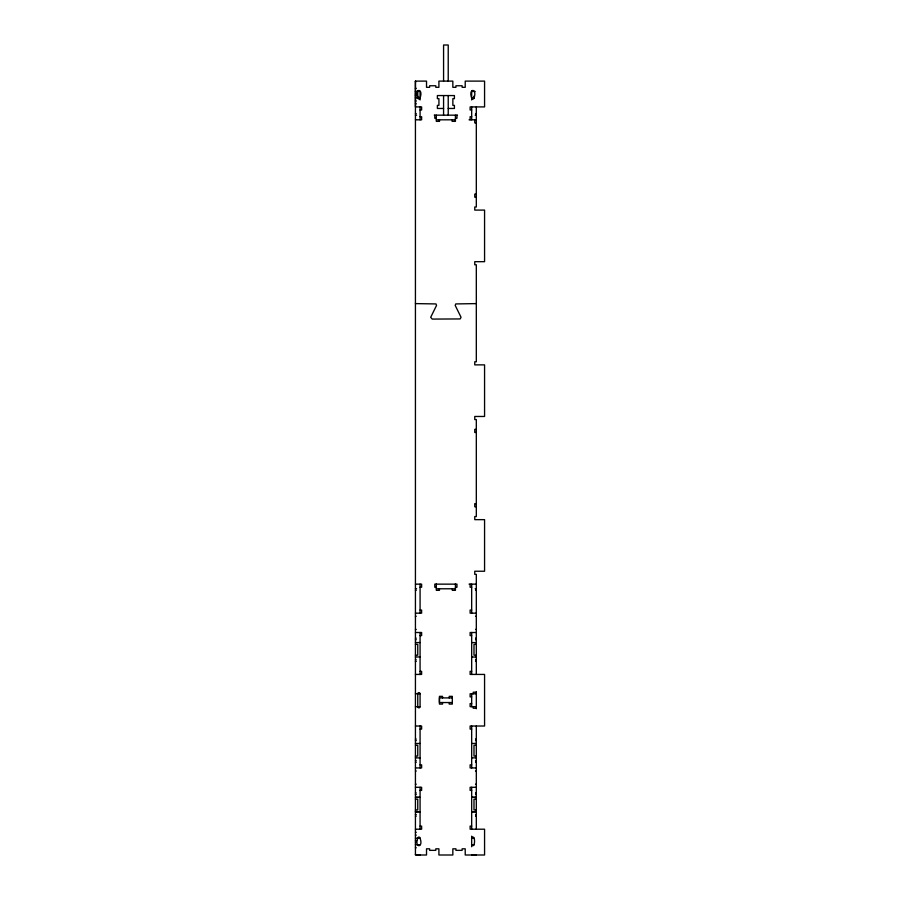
<?xml version="1.0" encoding="UTF-8"?>
<svg xmlns="http://www.w3.org/2000/svg" width="900" height="900" viewBox="0 0 900 900"><rect width="100%" height="100%" fill="white"/><g stroke="black" fill="none" stroke-linecap="round" stroke-linejoin="round"><path stroke-width="1.35" d="M471.668 110.002L470.126 110.002L470.126 106.909L484.571 106.909L484.571 81.112L465.221 81.112L465.221 87.311L462.127 87.311L462.127 85.759L455.929 85.759L455.929 87.311L452.835 87.311L452.835 81.112L438.907 81.112L438.907 87.311L435.814 87.311L435.814 85.759L429.626 85.759L429.626 87.311L426.521 87.311L426.521 81.112L415.429 81.112L415.429 106.909L421.627 106.909L421.627 110.002L420.075 110.002M417.757 96.221L417.78 98.089A1.159 1.159 0 0 0 420.075 97.886C423.787 87.986 414.045 87.986 417.757 97.886L417.757 91.237M474.244 97.886L471.668 97.886A1.159 1.159 0 0 0 473.974 98.089C477.743 87.919 467.921 87.919 471.69 98.089M473.985 97.886L473.996 96.109M420.053 98.089L415.429 97.886M415.429 81.562L416.205 81.562M415.429 88.335L416.205 88.335M415.429 91.429L420.075 91.429L420.075 99.945M471.668 91.429L475.155 91.429M415.429 94.016L416.205 94.016M415.429 95.558L416.599 95.558M415.429 100.98L416.205 100.98M415.429 103.815L416.205 103.815M443.576 108.461L437.377 108.461L437.377 105.367L438.93 105.367L438.93 98.651L437.377 98.651L437.377 95.558L454.41 95.558L454.41 98.651L452.858 98.651L452.858 105.367L454.41 105.367L454.41 108.461L448.223 108.461M415.429 113.614L416.205 113.614M475.537 113.614L476.314 113.614M415.429 115.166L416.599 115.166M434.261 115.166L457.481 115.166M475.155 115.166L476.314 115.166M420.075 116.719L421.627 116.719L421.627 119.812L415.429 119.812M471.668 116.719L470.126 116.719L470.126 119.812M436.343 118.26L434.79 118.26L434.79 115.166M455.434 118.26L456.975 118.26L456.975 115.166M436.331 119.812L455.434 119.812M469.035 119.812L476.314 119.812M439.414 121.354L439.414 119.812L439.436 121.354L436.32 121.354L436.331 115.166M452.306 121.354L455.423 121.354L455.423 115.166M476.314 122.906L474.761 122.906L474.761 119.812M476.314 194.107L474.761 194.107L474.761 197.201L476.314 197.201M415.429 303.604L435.96 303.93L436.545 305.404L430.695 317.284L432.225 319.084L460.17 318.938L461.048 317.284L455.197 305.404L455.782 303.93L476.314 303.604M476.314 429.368L474.761 429.368L474.761 432.461L476.314 432.461M476.314 503.651L474.761 503.651L474.761 506.756L476.314 506.756M415.429 584.145L421.627 584.145L421.627 587.239L420.075 587.239M469.035 584.145L476.314 584.145M436.343 587.239L434.79 587.239L434.79 584.145L456.975 584.145L456.975 587.239L455.434 587.239M471.668 587.239L470.126 587.239L470.126 584.145M415.429 588.78L416.599 588.78M436.331 588.78L455.423 588.78M475.155 588.78L476.314 588.78M415.429 590.332L416.205 590.332M475.537 590.332L476.314 590.332M420.075 610.065L421.627 610.065L421.627 613.159L415.429 613.159M471.668 610.065L470.126 610.065L470.126 613.159L476.314 613.159M415.429 616.252L416.205 616.252M475.537 616.252L476.314 616.252M415.429 629.415L416.205 629.415M475.537 629.415L476.314 629.415M415.429 632.509L421.627 632.509L421.627 635.602L420.075 635.602M476.314 632.509L470.126 632.509L470.126 635.602L471.668 635.602M415.429 638.168L416.205 638.168M475.537 638.168L476.314 638.168M415.429 639.72L416.205 639.72M475.537 639.72L476.314 639.72M415.429 642.6L420.075 642.533M471.668 642.6L476.314 642.6M415.429 644.366L417.757 644.366L417.757 655.2L415.429 655.2M476.314 644.366L473.996 644.366L473.996 655.2L476.314 655.2M415.429 656.966L420.075 656.966M471.668 657.034L476.314 657.034M415.429 659.835L416.205 659.835M475.537 659.835L476.314 659.835M415.429 661.387L416.205 661.387M475.537 661.387L476.314 661.387M420.075 671.332L421.627 671.332L421.627 674.426L415.429 674.426M471.668 671.332L470.126 671.332L470.126 674.426L484.571 674.426L484.571 726.019L470.126 726.019L470.126 729.113L471.668 729.113M476.314 692.224L473.22 692.224L473.22 693.776M415.429 693.776L420.075 693.776L420.075 706.669A1.159 1.159 0 0 1 418.916 707.827A1.159 1.159 0 0 1 417.757 706.669L417.757 693.776A1.159 1.159 0 0 1 418.916 692.617A1.159 1.159 0 0 1 420.075 693.776M476.314 693.776L470.126 693.776L470.126 696.87L471.668 696.87M452.317 697.905L439.425 697.905L439.425 702.54L452.317 702.54M471.668 703.575L470.126 703.575L470.126 706.669L476.314 706.669M415.429 706.669L420.075 706.669M476.314 708.221L473.22 708.221L473.22 706.669M415.429 726.019L421.627 726.019L421.627 729.113L420.075 729.113M415.429 739.058L416.205 739.058M475.537 739.058L476.314 739.058M415.429 740.61L416.205 740.61M475.537 740.61L476.314 740.61M415.429 743.479L420.075 743.479M471.668 743.479L476.314 743.423M415.429 745.245L417.757 745.245L417.757 756.079L415.429 756.079M476.314 745.245L473.996 745.245L473.996 756.079L476.314 756.079M415.429 757.856L420.075 757.913M471.668 757.856L476.314 757.856M415.429 760.725L416.205 760.725M475.537 760.725L476.314 760.725M415.429 762.278L416.205 762.278M475.537 762.278L476.314 762.278M420.075 764.842L421.627 764.842L421.627 767.936L415.429 767.936M471.668 764.842L470.126 764.842L470.126 767.936L476.314 767.936M415.429 771.03L416.205 771.03M475.537 771.03L476.314 771.03M415.429 784.192L416.205 784.192M475.537 784.192L476.314 784.192M415.429 787.286L421.627 787.286L421.627 790.38L420.075 790.38M476.314 787.286L470.126 787.286L470.126 790.38L471.668 790.38M415.429 792.945L416.205 792.945M475.537 792.945L476.314 792.945M415.429 794.498L416.205 794.498M475.537 794.498L476.314 794.498M419.299 797.31L415.429 797.31L420.075 797.377M415.429 799.144L417.757 799.144L417.757 809.977L415.429 809.977M476.314 799.144L473.996 799.144L473.996 809.977L476.314 809.977M415.429 811.744L420.075 811.744M471.668 811.744L476.314 811.744M415.429 811.8L420.075 811.8M472.444 811.8L476.314 811.8M415.429 814.613L416.205 814.613M475.537 814.613L476.314 814.613M415.429 816.165L416.205 816.165M475.537 816.165L476.314 816.165M420.075 826.11L421.627 826.11L421.627 829.204L415.429 829.204M471.668 826.11L470.126 826.11L470.126 829.204L484.571 829.204L484.571 855L465.221 855L465.221 848.812L462.127 848.812L462.127 850.354L455.929 850.354L455.929 848.812L452.835 848.812L452.835 855L438.907 855L438.907 848.812L435.814 848.812L435.814 850.354L429.626 850.354L429.626 848.812L426.521 848.812L426.521 855L415.429 855L415.429 81.112M415.429 832.298L416.205 832.298M415.429 835.133L416.205 835.133M415.429 838.238L420.075 838.238C423.787 848.126 414.045 848.126 417.757 838.238A1.159 1.159 0 0 1 418.916 837.067A1.159 1.159 0 0 1 420.075 838.238M474.244 838.238L471.668 838.238A1.159 1.159 0 0 1 472.826 837.067A1.159 1.159 0 0 1 473.996 838.238C475.144 839.543 474.66 848.543 471.668 844.875M415.429 840.555L416.599 840.555M415.429 842.107L416.205 842.107M415.429 844.684L420.075 844.684M471.668 844.684L474.244 844.684M415.429 847.778L416.205 847.778M415.429 854.561L420.075 855M476.314 106.909L476.314 207L474.761 207L474.761 210.094L484.571 210.094L484.571 261.686L474.761 261.686L474.761 264.78L476.314 264.78L476.314 361.777L474.761 361.777L474.761 364.871L484.571 364.871L484.571 416.464L474.761 416.464L474.761 419.558L476.314 419.558L476.314 516.555L474.761 516.555L474.761 519.649L484.571 519.649L484.571 571.241L474.761 571.241L474.761 574.335L476.314 574.335L476.314 674.426M476.314 691.706L476.314 708.739M476.314 726.019L476.314 829.204M476.314 855L471.668 855M471.668 91.237L471.668 99.945M471.668 106.909L471.668 119.812M471.668 584.145L471.668 613.159M471.668 632.509L471.668 674.426M471.668 693.776L471.668 706.669M471.668 726.019L471.668 767.936M471.668 787.286L471.668 829.204M471.668 836.168L471.668 846.742M455.423 583.83L455.434 590.332L452.329 590.332L452.329 588.78M452.329 119.812L452.329 121.354M449.235 697.905L449.235 696.352L452.329 696.352L452.329 704.092L449.235 704.092L449.235 702.54M448.223 81.112L448.223 45L443.576 45L443.576 81.112M448.223 95.558L448.223 115.166M443.576 95.558L443.576 115.166M442.53 697.905L442.53 696.352L439.436 696.352L439.436 704.092L442.53 704.092L442.53 702.54M439.436 588.78L439.436 590.332L436.343 590.332L436.331 583.83M420.075 106.909L420.075 119.812M420.075 584.145L420.075 613.159M420.075 632.509L420.075 674.494M420.075 725.951L420.075 767.936M420.075 787.286L420.075 829.204M476.314 797.31L471.668 797.31L476.314 797.377"/></g></svg>
